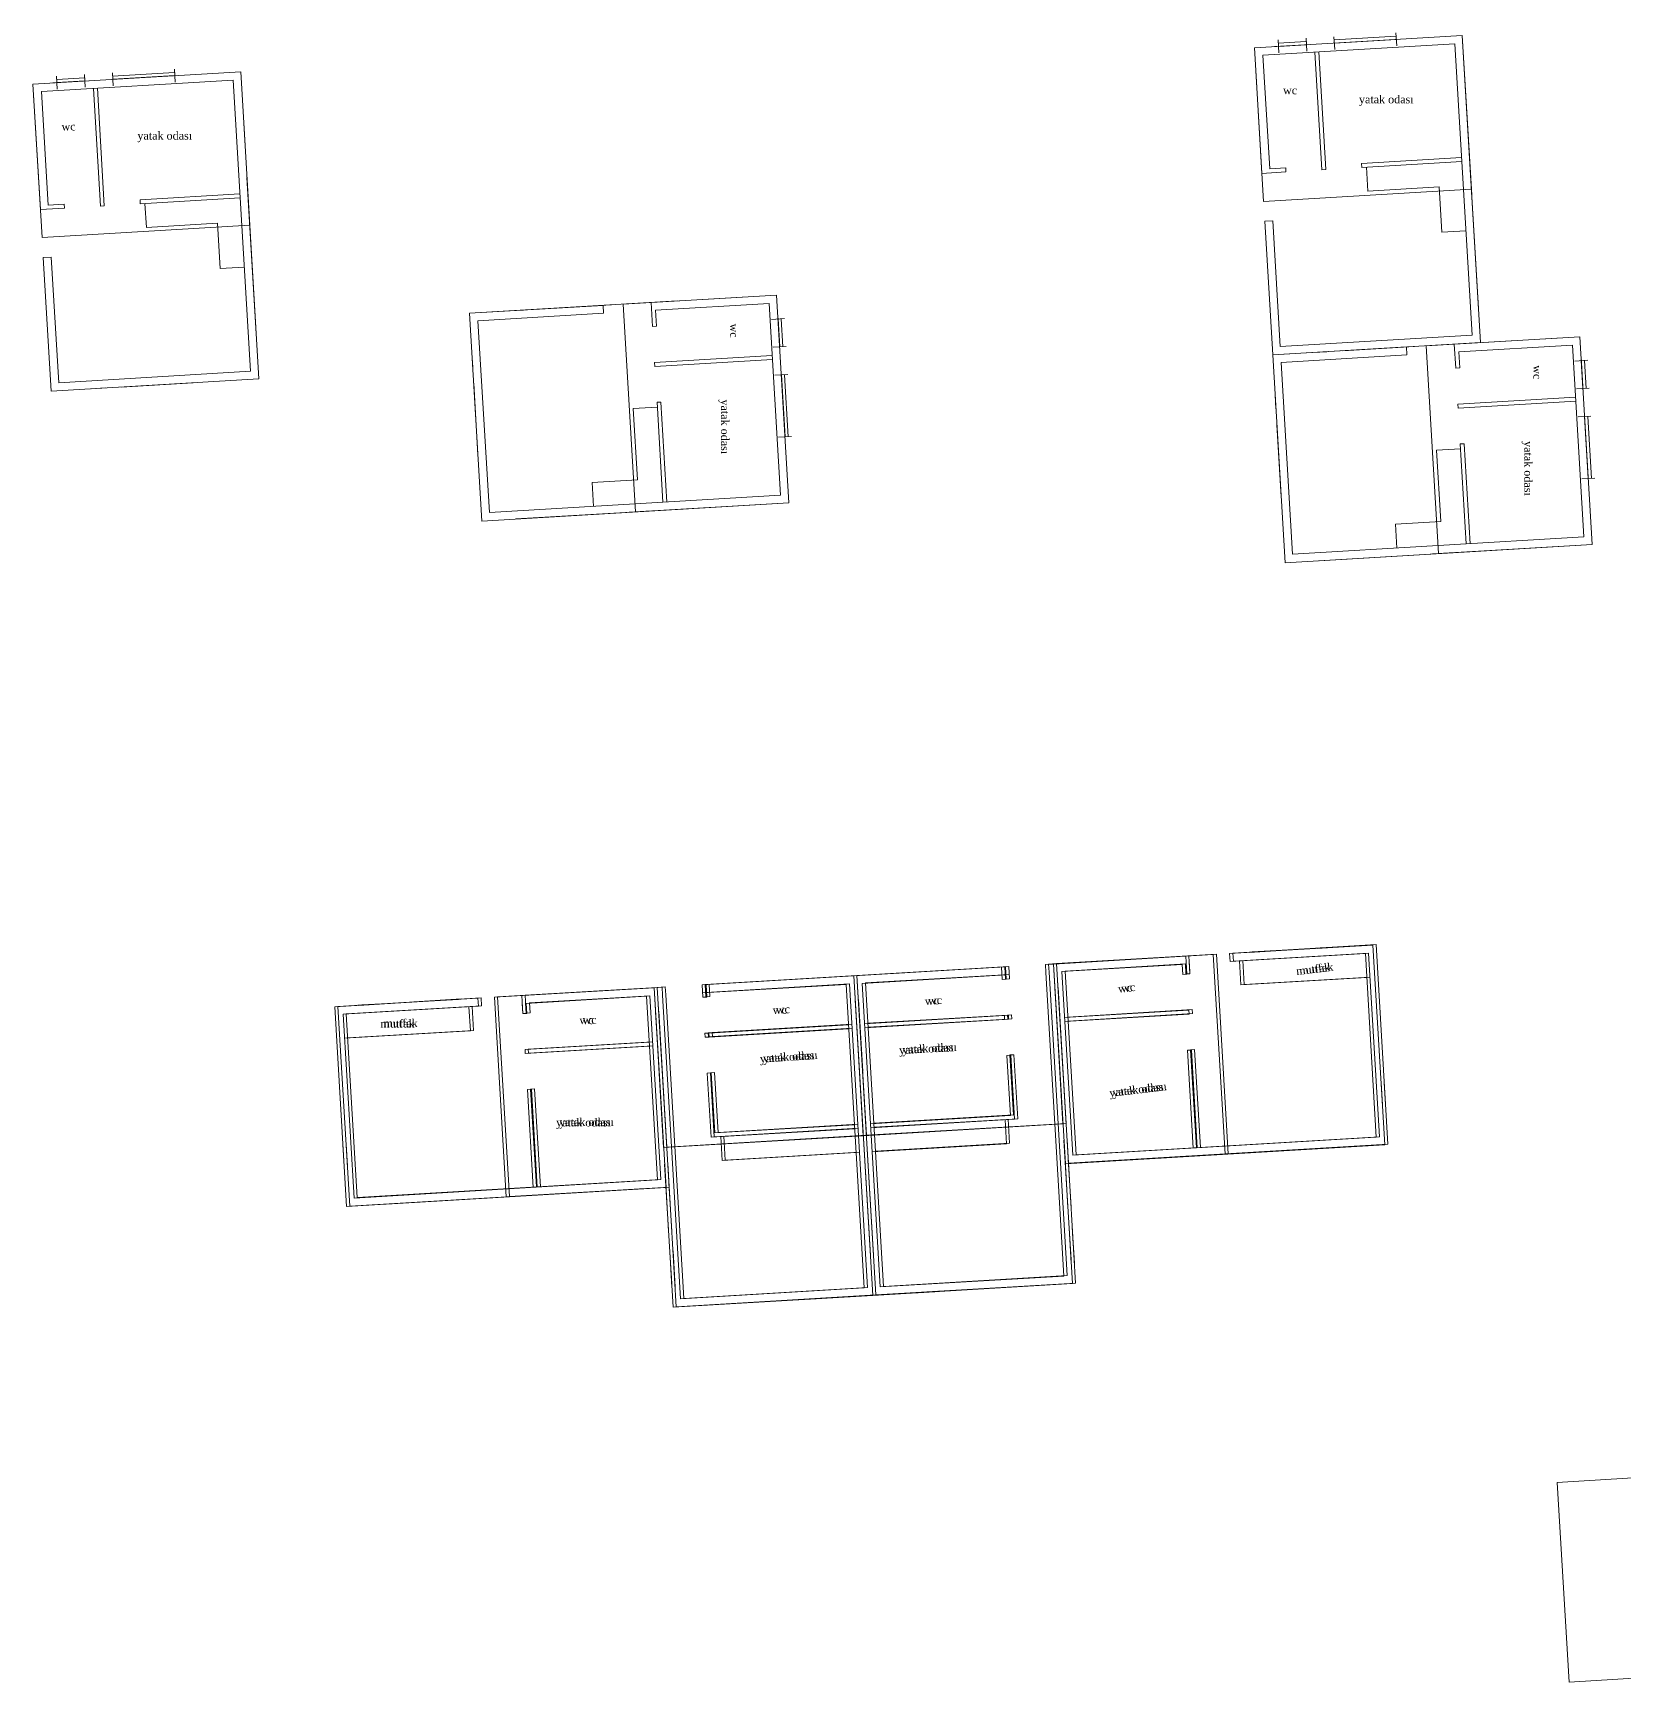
# Model space of a CAD drawing. Header units: metres. Extents: x 566281 to 566551, y 4178515 to 4178592.
# Drawn here: x 566281.21 to 566320.98, y 4178536.36 to 4178577.57 of the extents above; entities that cross this region are included whole.
import ezdxf

# ---------------------------------------------------------------- set-up
doc = ezdxf.new("R2010")
doc.units = ezdxf.units.M
doc.layers.get('0').update_dxf_attribs({"color": 5, "lineweight": 0})
for name, color, linetype, lineweight in [('ASMAKAT', 30, 'Continuous', 0), ('BINA_115', 1, 'Continuous', 0), ('DUVAR', 18, 'Continuous', 0), ('TASLAK_DUVAR', 7, 'Continuous', 0), ('TASLAK_KAPI', 1, 'Continuous', 0), ('TASLAK_PENCERE', 3, 'Continuous', 0), ('TEZGAH', 157, 'Continuous', 0), ('YAZI', 132, 'Continuous', 0)]:
    doc.layers.add(name, color=color, linetype=linetype, lineweight=lineweight)
doc.styles.get("Standard").update_dxf_attribs({"font": 'times.ttf'})

msp = doc.modelspace()

# ---------------------------------------------------------------- linework, layer by layer
for p, q in [((566313.257, 4178577.091), (566313.431, 4178574.152)), ((566313.356, 4178577.097), (566313.531, 4178574.158)), ((566282.719, 4178576.186), (566282.894, 4178573.247)), ((566282.819, 4178576.192), (566282.993, 4178573.253)), ((566312.527, 4178574.199), (566312.533, 4178574.099)), ((566314.424, 4178574.311), (566314.43, 4178574.211)), ((566283.886, 4178573.406), (566283.892, 4178573.306)), ((566281.989, 4178573.293), (566281.995, 4178573.193)), ((566296.797, 4178570.243), (566296.697, 4178570.238)), ((566299.689, 4178569.514), (566296.75, 4178569.339)), ((566299.695, 4178569.414), (566296.756, 4178569.239)), ((566316.877, 4178569.202), (566316.777, 4178569.196)), ((566319.77, 4178568.473), (566316.831, 4178568.298)), ((566296.909, 4178568.347), (566296.81, 4178568.341)), ((566319.776, 4178568.373), (566316.837, 4178568.198)), ((566316.99, 4178567.306), (566316.89, 4178567.3))]:
    msp.add_line(p, q)
for points in [[(566312.527, 4178574.199, 0), (566312.128, 4178574.175, 0)], [(566316.921, 4178574.46, 0), (566314.424, 4178574.311, 0)], [(566316.927, 4178574.36, 0), (566314.43, 4178574.211, 0)], [(566286.383, 4178573.554, 0), (566283.886, 4178573.406, 0)], [(566286.389, 4178573.454, 0), (566283.892, 4178573.306, 0)], [(566281.989, 4178573.293, 0), (566281.59, 4178573.269, 0)], [(566312.205, 4178572.877, 0), (566312.005, 4178572.865, 0)], [(566281.667, 4178571.972, 0), (566281.467, 4178571.96, 0)], [(566295.475, 4178570.566, 0), (566295.463, 4178570.765, 0)], [(566296.797, 4178570.243, 0), (566296.773, 4178570.643, 0)], [(566315.556, 4178569.524, 0), (566315.544, 4178569.724, 0)], [(566316.877, 4178569.202, 0), (566316.853, 4178569.602, 0)], [(566296.958, 4178565.844, 0), (566296.81, 4178568.341, 0)], [(566297.058, 4178565.849, 0), (566296.909, 4178568.347, 0)], [(566317.038, 4178564.802, 0), (566316.89, 4178567.3, 0)], [(566317.138, 4178564.808, 0), (566316.99, 4178567.306, 0)], [(566319.311, 4178541.347, 0), (566319.615, 4178536.357, 0), (566327.6, 4178536.844, 0), (566327.296, 4178541.835, 0), (566319.311, 4178541.347, 0)]]:
    msp.add_polyline3d(points)
at = {"layer": 'ASMAKAT'}
for points in [[(566311.976, 4178573.364, 0), (566317.168, 4178573.672, 0), (566316.94, 4178577.511, 0), (566311.747, 4178577.202, 0), (566311.976, 4178573.364, 0)], [(566311.976, 4178573.364, 0), (566317.168, 4178573.672, 0), (566316.94, 4178577.511, 0), (566311.747, 4178577.202, 0), (566311.976, 4178573.364, 0)], [(566281.438, 4178572.458, 0), (566286.63, 4178572.767, 0), (566286.402, 4178576.605, 0), (566281.21, 4178576.296, 0), (566281.438, 4178572.458, 0)], [(566281.438, 4178572.458, 0), (566286.63, 4178572.767, 0), (566286.402, 4178576.605, 0), (566281.21, 4178576.296, 0), (566281.438, 4178572.458, 0)], [(566295.962, 4178570.795, 0), (566296.271, 4178565.602, 0), (566300.109, 4178565.831, 0), (566299.8, 4178571.023, 0), (566295.962, 4178570.795, 0)], [(566295.962, 4178570.795, 0), (566296.271, 4178565.602, 0), (566300.109, 4178565.831, 0), (566299.8, 4178571.023, 0), (566295.962, 4178570.795, 0)], [(566316.042, 4178569.754, 0), (566316.351, 4178564.561, 0), (566320.189, 4178564.79, 0), (566319.88, 4178569.982, 0), (566316.042, 4178569.754, 0)], [(566316.042, 4178569.754, 0), (566316.351, 4178564.561, 0), (566320.189, 4178564.79, 0), (566319.88, 4178569.982, 0), (566316.042, 4178569.754, 0)], [(566311.011, 4178549.548, 0), (566307.018, 4178549.311, 0), (566306.721, 4178554.302, 0), (566310.714, 4178554.539, 0), (566311.011, 4178549.548, 0)], [(566311.09, 4178549.559, 0), (566307.097, 4178549.321, 0), (566306.8, 4178554.313, 0), (566310.793, 4178554.55, 0), (566311.09, 4178549.559, 0)], [(566293.043, 4178548.48, 0), (566297.036, 4178548.717, 0), (566296.739, 4178553.708, 0), (566292.746, 4178553.471, 0), (566293.043, 4178548.48, 0)], [(566293.122, 4178548.49, 0), (566297.115, 4178548.728, 0), (566296.818, 4178553.719, 0), (566292.825, 4178553.481, 0), (566293.122, 4178548.49, 0)]]:
    msp.add_polyline3d(points, close=True, dxfattribs=at)
for points in [[(566297.937, 4178553.78, 0), (566301.73, 4178554.005, 0), (566301.967, 4178550.012, 0), (566301.967, 4178550.012, 0), (566296.976, 4178549.715, 0), (566296.739, 4178553.708, 0), (566296.938, 4178553.72, 0)], [(566298.016, 4178553.79, 0), (566301.809, 4178554.016, 0), (566302.047, 4178550.023, 0), (566302.047, 4178550.023, 0), (566297.055, 4178549.726, 0), (566296.818, 4178553.719, 0), (566297.018, 4178553.731, 0)], [(566305.523, 4178554.231, 0), (566301.73, 4178554.005, 0), (566301.967, 4178550.012, 0), (566301.967, 4178550.012, 0), (566306.959, 4178550.309, 0), (566306.721, 4178554.302, 0), (566306.521, 4178554.29, 0)], [(566305.602, 4178554.241, 0), (566301.809, 4178554.016, 0), (566302.047, 4178550.023, 0), (566302.047, 4178550.023, 0), (566307.038, 4178550.32, 0), (566306.8, 4178554.313, 0), (566306.601, 4178554.301, 0)]]:
    msp.add_polyline3d(points, dxfattribs=at)
at = {"layer": 'BINA_115'}
for p, q in [((566316.94, 4178577.511), (566311.747, 4178577.202)), ((566317.396, 4178569.834), (566316.94, 4178577.511)), ((566286.402, 4178576.605), (566281.21, 4178576.296)), ((566286.859, 4178568.929), (566286.402, 4178576.605)), ((566300.109, 4178565.831), (566299.8, 4178571.023)), ((566292.124, 4178570.567), (566297.316, 4178570.875)), ((566292.124, 4178570.567), (566292.432, 4178565.374)), ((566312.204, 4178569.525), (566317.396, 4178569.834)), ((566320.189, 4178564.79), (566319.88, 4178569.982)), ((566312.204, 4178569.525), (566312.513, 4178564.333)), ((566281.666, 4178568.62), (566286.859, 4178568.929)), ((566292.432, 4178565.374), (566300.109, 4178565.831)), ((566312.513, 4178564.333), (566320.189, 4178564.79))]:
    msp.add_line(p, q, dxfattribs=at)
for points in [[(566310.028, 4178554.499, 0), (566306.721, 4178554.302, 0), (566307.018, 4178549.311, 0), (566315.004, 4178549.786, 0), (566315.004, 4178549.786, 0), (566314.707, 4178554.777, 0), (566311.126, 4178554.564, 0)], [(566310.108, 4178554.509, 0), (566306.8, 4178554.313, 0), (566307.097, 4178549.321, 0), (566315.083, 4178549.796, 0), (566315.083, 4178549.796, 0), (566314.786, 4178554.787, 0), (566311.206, 4178554.575, 0)], [(566297.001, 4178549.303, 0), (566297.214, 4178545.722, 0), (566302.205, 4178546.019, 0), (566302.205, 4178546.019, 0), (566301.73, 4178554.005, 0), (566297.937, 4178553.78, 0)], [(566297.08, 4178549.314, 0), (566297.293, 4178545.733, 0), (566302.284, 4178546.03, 0), (566302.284, 4178546.03, 0), (566301.809, 4178554.016, 0), (566298.016, 4178553.79, 0)], [(566306.983, 4178549.897, 0), (566307.196, 4178546.316, 0), (566302.205, 4178546.019, 0), (566302.205, 4178546.019, 0), (566301.73, 4178554.005, 0), (566305.523, 4178554.231, 0)], [(566307.062, 4178549.907, 0), (566307.275, 4178546.327, 0), (566302.284, 4178546.03, 0), (566302.284, 4178546.03, 0), (566301.809, 4178554.016, 0), (566305.602, 4178554.241, 0)], [(566306.521, 4178554.29, 0), (566306.721, 4178554.302, 0), (566306.918, 4178550.995, 0)], [(566306.601, 4178554.301, 0), (566306.8, 4178554.313, 0), (566306.997, 4178551.005, 0)], [(566293.431, 4178553.512, 0), (566296.739, 4178553.708, 0), (566297.036, 4178548.717, 0), (566289.05, 4178548.242, 0), (566289.05, 4178548.242, 0), (566288.753, 4178553.233, 0), (566292.333, 4178553.446, 0)], [(566293.511, 4178553.522, 0), (566296.818, 4178553.719, 0), (566297.115, 4178548.728, 0), (566289.129, 4178548.253, 0), (566289.129, 4178548.253, 0), (566288.832, 4178553.244, 0), (566292.413, 4178553.457, 0)], [(566296.938, 4178553.72, 0), (566296.739, 4178553.708, 0), (566296.935, 4178550.401, 0)], [(566297.018, 4178553.731, 0), (566296.818, 4178553.719, 0), (566297.015, 4178550.412, 0)]]:
    msp.add_polyline3d(points, dxfattribs=at)
at = {"layer": 'DUVAR'}
for p, q in [((566311.934, 4178574.063), (566312.533, 4178574.099)), ((566313.431, 4178574.152), (566313.531, 4178574.158)), ((566313.431, 4178574.152), (566313.531, 4178574.158)), ((566281.396, 4178573.158), (566281.995, 4178573.193)), ((566282.894, 4178573.247), (566282.993, 4178573.253)), ((566282.894, 4178573.247), (566282.993, 4178573.253)), ((566296.661, 4178570.836), (566296.697, 4178570.238)), ((566316.742, 4178569.795), (566316.777, 4178569.196)), ((566296.75, 4178569.339), (566296.756, 4178569.239)), ((566296.75, 4178569.339), (566296.756, 4178569.239)), ((566316.831, 4178568.298), (566316.837, 4178568.198)), ((566316.831, 4178568.298), (566316.837, 4178568.198)), ((566310.028, 4178554.499), (566310.055, 4178554.05)), ((566310.108, 4178554.509), (566310.134, 4178554.061)), ((566311.126, 4178554.564), (566311.138, 4178554.364)), ((566311.206, 4178554.575), (566311.218, 4178554.375)), ((566305.423, 4178554.225), (566305.442, 4178553.916)), ((566305.503, 4178554.235), (566305.521, 4178553.927)), ((566305.541, 4178553.922), (566305.523, 4178554.231)), ((566305.621, 4178553.932), (566305.602, 4178554.241)), ((566306.533, 4178554.09), (566306.521, 4178554.29)), ((566306.613, 4178554.101), (566306.601, 4178554.301)), ((566309.94, 4178554.293), (566309.955, 4178554.044)), ((566310.055, 4178554.05), (566309.955, 4178554.044)), ((566310.02, 4178554.304), (566310.034, 4178554.055)), ((566310.134, 4178554.061), (566310.034, 4178554.055)), ((566310.04, 4178554.299), (566310.055, 4178554.05)), ((566310.119, 4178554.31), (566310.134, 4178554.061)), ((566311.374, 4178554.378), (566311.409, 4178553.779)), ((566311.453, 4178554.389), (566311.489, 4178553.79)), ((566296.95, 4178553.52), (566296.938, 4178553.72)), ((566297.03, 4178553.531), (566297.018, 4178553.731)), ((566297.955, 4178553.471), (566297.937, 4178553.78)), ((566298.034, 4178553.481), (566298.016, 4178553.79)), ((566298.037, 4178553.786), (566298.055, 4178553.477)), ((566298.116, 4178553.796), (566298.134, 4178553.487)), ((566305.442, 4178553.916), (566305.541, 4178553.922)), ((566305.521, 4178553.927), (566305.621, 4178553.932)), ((566314.555, 4178553.966), (566311.409, 4178553.779)), ((566314.634, 4178553.977), (566311.489, 4178553.79)), ((566292.11, 4178553.233), (566292.145, 4178552.634)), ((566292.189, 4178553.243), (566292.225, 4178552.644)), ((566292.333, 4178553.446), (566292.345, 4178553.247)), ((566292.413, 4178553.457), (566292.425, 4178553.257)), ((566293.431, 4178553.512), (566293.458, 4178553.063)), ((566293.443, 4178553.312), (566293.458, 4178553.063)), ((566293.511, 4178553.522), (566293.537, 4178553.074)), ((566293.523, 4178553.323), (566293.537, 4178553.074)), ((566293.543, 4178553.318), (566293.558, 4178553.069)), ((566293.622, 4178553.328), (566293.637, 4178553.08)), ((566298.055, 4178553.477), (566297.955, 4178553.471)), ((566298.134, 4178553.487), (566298.034, 4178553.481)), ((566293.458, 4178553.063), (566293.558, 4178553.069)), ((566293.537, 4178553.074), (566293.637, 4178553.08)), ((566298.108, 4178552.578), (566301.602, 4178552.786)), ((566298.188, 4178552.589), (566301.681, 4178552.797)), ((566305.495, 4178553.018), (566302.001, 4178552.81)), ((566305.501, 4178552.918), (566302.007, 4178552.71)), ((566305.574, 4178553.028), (566302.081, 4178552.82)), ((566305.58, 4178552.928), (566302.087, 4178552.721)), ((566305.495, 4178553.018), (566305.595, 4178553.024)), ((566305.495, 4178553.018), (566305.501, 4178552.918)), ((566305.501, 4178552.918), (566305.601, 4178552.924)), ((566305.574, 4178553.028), (566305.674, 4178553.034)), ((566305.574, 4178553.028), (566305.58, 4178552.928)), ((566305.58, 4178552.928), (566305.68, 4178552.934)), ((566305.601, 4178552.924), (566305.595, 4178553.024)), ((566305.68, 4178552.934), (566305.674, 4178553.034)), ((566310.108, 4178553.152), (566307.001, 4178552.967)), ((566310.114, 4178553.052), (566307.007, 4178552.867)), ((566310.188, 4178553.162), (566307.08, 4178552.978)), ((566310.194, 4178553.062), (566307.086, 4178552.878)), ((566310.108, 4178553.152), (566310.114, 4178553.052)), ((566310.188, 4178553.162), (566310.194, 4178553.062)), ((566289, 4178552.447), (566292.145, 4178552.634)), ((566289.079, 4178552.457), (566292.225, 4178552.644)), ((566293.512, 4178552.165), (566296.619, 4178552.35)), ((566293.591, 4178552.175), (566296.698, 4178552.36)), ((566298.108, 4178552.578), (566298.008, 4178552.572)), ((566298.014, 4178552.473), (566298.008, 4178552.572)), ((566298.114, 4178552.478), (566298.014, 4178552.473)), ((566298.188, 4178552.589), (566298.088, 4178552.583)), ((566298.094, 4178552.483), (566298.088, 4178552.583)), ((566298.194, 4178552.489), (566298.094, 4178552.483)), ((566298.108, 4178552.578), (566298.114, 4178552.478)), ((566298.114, 4178552.478), (566301.608, 4178552.686)), ((566298.188, 4178552.589), (566298.194, 4178552.489)), ((566298.194, 4178552.489), (566301.687, 4178552.697)), ((566293.512, 4178552.165), (566293.518, 4178552.065)), ((566293.518, 4178552.065), (566296.625, 4178552.25)), ((566293.591, 4178552.175), (566293.597, 4178552.075)), ((566293.597, 4178552.075), (566296.704, 4178552.26)), ((566305.654, 4178552.025), (566305.554, 4178552.019)), ((566305.554, 4178552.019), (566305.644, 4178550.518)), ((566305.734, 4178552.036), (566305.634, 4178552.03)), ((566305.634, 4178552.03), (566305.723, 4178550.529)), ((566305.75, 4178550.424), (566305.654, 4178552.025)), ((566305.829, 4178550.435), (566305.734, 4178552.036)), ((566310.168, 4178552.153), (566310.068, 4178552.147)), ((566310.068, 4178552.147), (566310.213, 4178549.701)), ((566310.247, 4178552.164), (566310.147, 4178552.158)), ((566310.147, 4178552.158), (566310.293, 4178549.712)), ((566310.168, 4178552.153), (566310.313, 4178549.707)), ((566310.247, 4178552.164), (566310.393, 4178549.718)), ((566298.068, 4178551.574), (566298.168, 4178551.58)), ((566298.163, 4178549.973), (566298.068, 4178551.574)), ((566298.147, 4178551.585), (566298.247, 4178551.591)), ((566298.242, 4178549.984), (566298.147, 4178551.585)), ((566298.168, 4178551.58), (566298.257, 4178550.079)), ((566298.247, 4178551.591), (566298.336, 4178550.09)), ((566293.571, 4178551.166), (566293.671, 4178551.172)), ((566293.571, 4178551.166), (566293.716, 4178548.72)), ((566293.65, 4178551.177), (566293.75, 4178551.183)), ((566293.65, 4178551.177), (566293.796, 4178548.731)), ((566293.671, 4178551.172), (566293.816, 4178548.726)), ((566293.75, 4178551.183), (566293.896, 4178548.737)), ((566298.257, 4178550.079), (566301.751, 4178550.287)), ((566298.336, 4178550.09), (566301.83, 4178550.297)), ((566305.644, 4178550.518), (566302.15, 4178550.311)), ((566305.75, 4178550.424), (566302.156, 4178550.211)), ((566305.723, 4178550.529), (566302.229, 4178550.321)), ((566305.829, 4178550.435), (566302.235, 4178550.221)), ((566305.51, 4178550.41), (566305.545, 4178549.811)), ((566305.589, 4178550.421), (566305.625, 4178549.822)), ((566298.163, 4178549.973), (566301.757, 4178550.187)), ((566298.242, 4178549.984), (566301.836, 4178550.198)), ((566298.403, 4178549.988), (566298.438, 4178549.389)), ((566298.482, 4178549.998), (566298.518, 4178549.399)), ((566298.438, 4178549.389), (566301.792, 4178549.588)), ((566298.518, 4178549.399), (566301.872, 4178549.599)), ((566305.545, 4178549.811), (566302.192, 4178549.612)), ((566305.625, 4178549.822), (566302.271, 4178549.622))]:
    msp.add_line(p, q, dxfattribs=at)
at = {"layer": 'TASLAK_DUVAR'}
for points in [[(566312.005, 4178572.865, 0), (566312.204, 4178569.525, 0), (566312.204, 4178569.525, 0), (566317.396, 4178569.834, 0), (566316.94, 4178577.511, 0), (566311.747, 4178577.202, 0), (566311.934, 4178574.063, 0)], [(566312.205, 4178572.877, 0), (566312.391, 4178569.737, 0), (566312.391, 4178569.737, 0), (566317.185, 4178570.022, 0), (566316.752, 4178577.299, 0), (566311.959, 4178577.014, 0), (566312.128, 4178574.175, 0)], [(566281.467, 4178571.96, 0), (566281.666, 4178568.62, 0), (566281.666, 4178568.62, 0), (566286.859, 4178568.929, 0), (566286.402, 4178576.605, 0), (566281.21, 4178576.296, 0), (566281.396, 4178573.158, 0)], [(566281.667, 4178571.972, 0), (566281.854, 4178568.831, 0), (566281.854, 4178568.831, 0), (566286.647, 4178569.116, 0), (566286.215, 4178576.394, 0), (566281.421, 4178576.109, 0), (566281.59, 4178573.269, 0)], [(566295.463, 4178570.765, 0), (566292.124, 4178570.567, 0), (566292.124, 4178570.567, 0), (566292.432, 4178565.374, 0), (566300.109, 4178565.83, 0), (566299.8, 4178571.023, 0), (566296.661, 4178570.836, 0)], [(566295.475, 4178570.566, 0), (566292.335, 4178570.379, 0), (566292.335, 4178570.379, 0), (566292.62, 4178565.586, 0), (566299.897, 4178566.018, 0), (566299.612, 4178570.812, 0), (566296.773, 4178570.643, 0)], [(566315.544, 4178569.724, 0), (566312.204, 4178569.526, 0), (566312.204, 4178569.526, 0), (566312.513, 4178564.333, 0), (566320.189, 4178564.789, 0), (566319.88, 4178569.982, 0), (566316.742, 4178569.795, 0)], [(566315.556, 4178569.524, 0), (566312.415, 4178569.338, 0), (566312.415, 4178569.338, 0), (566312.7, 4178564.544, 0), (566319.978, 4178564.977, 0), (566319.693, 4178569.77, 0), (566316.853, 4178569.602, 0)], [(566310.028, 4178554.499, 0), (566306.721, 4178554.302, 0), (566307.018, 4178549.311, 0), (566315.004, 4178549.786, 0), (566315.004, 4178549.786, 0), (566314.707, 4178554.777, 0), (566311.126, 4178554.564, 0)], [(566310.108, 4178554.509, 0), (566306.801, 4178554.313, 0), (566307.097, 4178549.321, 0), (566315.083, 4178549.796, 0), (566315.083, 4178549.796, 0), (566314.786, 4178554.787, 0), (566311.206, 4178554.574, 0)], [(566309.94, 4178554.293, 0), (566306.933, 4178554.114, 0), (566307.206, 4178549.522, 0), (566314.792, 4178549.974, 0), (566314.792, 4178549.974, 0), (566314.519, 4178554.565, 0), (566311.138, 4178554.364, 0)], [(566310.02, 4178554.304, 0), (566307.012, 4178554.125, 0), (566307.285, 4178549.533, 0), (566314.872, 4178549.984, 0), (566314.872, 4178549.984, 0), (566314.599, 4178554.576, 0), (566311.218, 4178554.375, 0)], [(566297.001, 4178549.303, 0), (566297.214, 4178545.722, 0), (566302.205, 4178546.019, 0), (566302.205, 4178546.019, 0), (566301.73, 4178554.005, 0), (566297.937, 4178553.779, 0)], [(566297.08, 4178549.314, 0), (566297.293, 4178545.733, 0), (566302.284, 4178546.03, 0), (566302.284, 4178546.03, 0), (566301.809, 4178554.016, 0), (566298.016, 4178553.79, 0)], [(566306.983, 4178549.897, 0), (566307.196, 4178546.316, 0), (566302.205, 4178546.019, 0), (566302.205, 4178546.019, 0), (566301.73, 4178554.005, 0), (566305.523, 4178554.23, 0)], [(566307.062, 4178549.907, 0), (566307.275, 4178546.326, 0), (566302.284, 4178546.03, 0), (566302.284, 4178546.03, 0), (566301.809, 4178554.016, 0), (566305.602, 4178554.241, 0)], [(566306.533, 4178554.09, 0), (566306.783, 4178549.885, 0), (566306.783, 4178549.885, 0), (566306.984, 4178546.504, 0), (566302.393, 4178546.231, 0), (566302.393, 4178546.231, 0), (566301.941, 4178553.817, 0), (566305.535, 4178554.031, 0)], [(566306.613, 4178554.101, 0), (566306.863, 4178549.895, 0), (566306.863, 4178549.895, 0), (566307.064, 4178546.514, 0), (566302.472, 4178546.241, 0), (566302.472, 4178546.241, 0), (566302.021, 4178553.828, 0), (566305.614, 4178554.041, 0)], [(566306.521, 4178554.29, 0), (566306.721, 4178554.302, 0), (566306.918, 4178550.995, 0)], [(566306.601, 4178554.3, 0), (566306.8, 4178554.312, 0), (566306.997, 4178551.005, 0)], [(566293.431, 4178553.512, 0), (566296.738, 4178553.708, 0), (566297.035, 4178548.717, 0), (566289.05, 4178548.242, 0), (566289.05, 4178548.242, 0), (566288.753, 4178553.233, 0), (566292.333, 4178553.446, 0)], [(566293.511, 4178553.522, 0), (566296.818, 4178553.719, 0), (566297.115, 4178548.728, 0), (566289.129, 4178548.253, 0), (566289.129, 4178548.253, 0), (566288.832, 4178553.244, 0), (566292.413, 4178553.457, 0)], [(566296.938, 4178553.72, 0), (566296.739, 4178553.708, 0), (566296.935, 4178550.401, 0)], [(566297.018, 4178553.73, 0), (566296.818, 4178553.719, 0), (566297.015, 4178550.412, 0)], [(566296.95, 4178553.52, 0), (566297.2, 4178549.315, 0), (566297.2, 4178549.315, 0), (566297.401, 4178545.934, 0), (566301.993, 4178546.207, 0), (566301.993, 4178546.207, 0), (566301.542, 4178553.793, 0), (566297.949, 4178553.58, 0)], [(566297.03, 4178553.531, 0), (566297.28, 4178549.326, 0), (566297.28, 4178549.326, 0), (566297.481, 4178545.944, 0), (566302.073, 4178546.218, 0), (566302.073, 4178546.218, 0), (566301.621, 4178553.804, 0), (566298.028, 4178553.59, 0)], [(566293.543, 4178553.318, 0), (566296.551, 4178553.497, 0), (566296.824, 4178548.905, 0), (566289.237, 4178548.454, 0), (566289.237, 4178548.454, 0), (566288.964, 4178553.046, 0), (566292.345, 4178553.247, 0)], [(566293.622, 4178553.328, 0), (566296.63, 4178553.507, 0), (566296.903, 4178548.915, 0), (566289.317, 4178548.464, 0), (566289.317, 4178548.464, 0), (566289.043, 4178553.056, 0), (566292.425, 4178553.257, 0)]]:
    msp.add_polyline3d(points, dxfattribs=at)
msp.add_polyline3d([(566319.615, 4178536.357, 0), (566327.6, 4178536.844, 0), (566327.296, 4178541.835, 0), (566319.311, 4178541.347, 0), (566319.615, 4178536.357, 0)], close=True, dxfattribs=at)
at = {"layer": 'TASLAK_KAPI'}
for p, q in [((566312.247, 4178577.231), (566313.145, 4178577.285)), ((566281.709, 4178576.326), (566282.607, 4178576.379)), ((566299.83, 4178570.524), (566299.883, 4178569.626)), ((566319.91, 4178569.483), (566319.963, 4178568.584)), ((566314.208, 4178554.747), (566313.31, 4178554.694)), ((566314.287, 4178554.758), (566313.389, 4178554.704)), ((566289.252, 4178553.263), (566290.15, 4178553.317)), ((566289.331, 4178553.274), (566290.229, 4178553.327)), ((566307.166, 4178546.815), (566307.113, 4178547.713)), ((566307.246, 4178546.826), (566307.192, 4178547.724)), ((566297.184, 4178546.221), (566297.131, 4178547.12)), ((566297.263, 4178546.232), (566297.21, 4178547.13))]:
    msp.add_line(p, q, dxfattribs=at)
at = {"layer": 'TASLAK_PENCERE'}
for p, q in [((566313.739, 4178577.4), (566315.288, 4178577.492)), ((566315.302, 4178577.253), (566315.283, 4178577.572)), ((566312.356, 4178577.078), (566312.337, 4178577.397)), ((566312.342, 4178577.317), (566313.04, 4178577.359)), ((566312.346, 4178577.237), (566313.045, 4178577.279)), ((566313.055, 4178577.119), (566313.036, 4178577.439)), ((566313.753, 4178577.161), (566313.734, 4178577.48)), ((566313.744, 4178577.321), (566315.293, 4178577.413)), ((566284.765, 4178576.347), (566284.746, 4178576.667)), ((566281.818, 4178576.172), (566281.799, 4178576.492)), ((566281.804, 4178576.412), (566282.503, 4178576.453)), ((566281.809, 4178576.332), (566282.507, 4178576.374)), ((566282.517, 4178576.214), (566282.498, 4178576.533)), ((566283.216, 4178576.255), (566283.197, 4178576.575)), ((566283.201, 4178576.495), (566284.75, 4178576.587)), ((566283.206, 4178576.415), (566284.755, 4178576.507)), ((566317.346, 4178570.683), (566317.097, 4178574.865)), ((566286.808, 4178569.777), (566286.56, 4178573.96)), ((566317.177, 4178573.518), (566317.145, 4178574.067)), ((566286.64, 4178572.612), (566286.607, 4178573.161)), ((566293.122, 4178570.626), (566293.473, 4178570.647)), ((566293.872, 4178570.671), (566295.669, 4178570.777)), ((566299.676, 4178570.415), (566299.995, 4178570.434)), ((566299.836, 4178570.424), (566299.877, 4178569.725)), ((566299.915, 4178570.429), (566299.957, 4178569.73)), ((566299.717, 4178569.716), (566300.037, 4178569.735)), ((566313.952, 4178569.629), (566315.749, 4178569.736)), ((566292.183, 4178569.569), (566292.204, 4178569.217)), ((566313.202, 4178569.585), (566313.553, 4178569.606)), ((566319.756, 4178569.373), (566320.076, 4178569.392)), ((566319.916, 4178569.383), (566319.958, 4178568.684)), ((566319.996, 4178569.388), (566320.037, 4178568.689)), ((566299.759, 4178569.017), (566300.078, 4178569.036)), ((566299.919, 4178569.027), (566300.011, 4178567.478)), ((566299.999, 4178569.031), (566300.091, 4178567.482)), ((566282.664, 4178568.679), (566283.015, 4178568.7)), ((566283.415, 4178568.724), (566285.212, 4178568.831)), ((566292.228, 4178568.818), (566292.334, 4178567.021)), ((566312.263, 4178568.527), (566312.284, 4178568.176)), ((566319.798, 4178568.675), (566320.117, 4178568.694)), ((566312.308, 4178567.777), (566312.415, 4178565.98)), ((566319.839, 4178567.976), (566320.159, 4178567.995)), ((566319.999, 4178567.985), (566320.091, 4178566.436)), ((566320.079, 4178567.99), (566320.171, 4178566.441)), ((566299.851, 4178567.468), (566300.171, 4178567.487)), ((566319.931, 4178566.427), (566320.251, 4178566.446)), ((566293.281, 4178565.425), (566297.463, 4178565.673)), ((566296.116, 4178565.593), (566296.665, 4178565.626)), ((566313.361, 4178564.383), (566317.544, 4178564.632)), ((566316.196, 4178564.552), (566316.745, 4178564.585)), ((566310.028, 4178554.499), (566307.32, 4178554.338)), ((566310.108, 4178554.509), (566307.4, 4178554.348)), ((566312.811, 4178554.664), (566311.613, 4178554.593)), ((566312.89, 4178554.675), (566311.692, 4178554.603)), ((566314.108, 4178554.741), (566313.459, 4178554.703)), ((566314.188, 4178554.752), (566313.539, 4178554.713)), ((566302.728, 4178554.065), (566303.277, 4178554.097)), ((566302.807, 4178554.075), (566303.356, 4178554.108)), ((566293.431, 4178553.512), (566296.139, 4178553.673)), ((566293.511, 4178553.522), (566296.219, 4178553.683)), ((566300.732, 4178553.946), (566300.183, 4178553.913)), ((566300.811, 4178553.956), (566300.262, 4178553.924)), ((566306.918, 4178550.995), (566306.757, 4178553.703)), ((566306.997, 4178551.005), (566306.836, 4178553.713)), ((566289.352, 4178553.269), (566290, 4178553.308)), ((566289.431, 4178553.28), (566290.08, 4178553.318)), ((566290.649, 4178553.346), (566291.847, 4178553.417)), ((566290.729, 4178553.357), (566291.926, 4178553.428)), ((566301.872, 4178551.609), (566301.766, 4178553.406)), ((566301.872, 4178551.609), (566301.766, 4178553.406)), ((566301.952, 4178551.62), (566301.845, 4178553.417)), ((566301.952, 4178551.62), (566301.845, 4178553.417)), ((566296.935, 4178550.401), (566296.774, 4178553.109)), ((566297.015, 4178550.412), (566296.854, 4178553.12)), ((566302.145, 4178547.018), (566301.896, 4178551.21)), ((566302.145, 4178547.018), (566301.896, 4178551.21)), ((566302.225, 4178547.028), (566301.975, 4178551.22)), ((566302.225, 4178547.028), (566301.975, 4178551.22)), ((566314.944, 4178550.784), (566314.912, 4178551.333)), ((566315.024, 4178550.795), (566314.991, 4178551.344)), ((566306.959, 4178550.309), (566306.926, 4178550.858)), ((566307.038, 4178550.32), (566307.005, 4178550.869)), ((566296.976, 4178549.715), (566296.944, 4178550.264)), ((566297.056, 4178549.726), (566297.023, 4178550.275)), ((566288.99, 4178549.241), (566288.958, 4178549.789)), ((566289.07, 4178549.251), (566289.037, 4178549.8)), ((566309.493, 4178549.464), (566307.696, 4178549.357)), ((566314.006, 4178549.726), (566309.813, 4178549.477)), ((566314.085, 4178549.737), (566309.892, 4178549.488)), ((566307.083, 4178548.213), (566307.012, 4178549.41)), ((566307.162, 4178548.223), (566307.091, 4178549.421)), ((566309.414, 4178549.453), (566307.617, 4178549.346)), ((566294.64, 4178548.575), (566296.436, 4178548.682)), ((566294.719, 4178548.585), (566296.516, 4178548.692)), ((566297.101, 4178547.619), (566297.03, 4178548.817)), ((566297.18, 4178547.629), (566297.109, 4178548.827)), ((566290.048, 4178548.302), (566294.24, 4178548.551)), ((566290.127, 4178548.312), (566294.32, 4178548.561)), ((566307.16, 4178546.915), (566307.122, 4178547.564)), ((566307.24, 4178546.925), (566307.201, 4178547.574)), ((566297.178, 4178546.321), (566297.14, 4178546.97)), ((566297.257, 4178546.332), (566297.219, 4178546.981)), ((566301.207, 4178545.96), (566300.658, 4178545.927)), ((566301.286, 4178545.97), (566300.737, 4178545.938)), ((566303.203, 4178546.079), (566303.752, 4178546.111)), ((566303.282, 4178546.089), (566303.831, 4178546.122))]:
    msp.add_line(p, q, dxfattribs=at)
at = {"layer": 'TEZGAH'}
for p, q in [((566314.547, 4178574.218), (566314.583, 4178573.619)), ((566316.431, 4178572.592), (566316.364, 4178573.725)), ((566284.009, 4178573.313), (566284.045, 4178572.714)), ((566285.893, 4178571.686), (566285.826, 4178572.82)), ((566316.431, 4178572.592), (566317.03, 4178572.627)), ((566285.893, 4178571.686), (566286.492, 4178571.722)), ((566296.817, 4178568.223), (566296.218, 4178568.188)), ((566316.897, 4178567.182), (566316.298, 4178567.147)), ((566295.19, 4178566.339), (566296.324, 4178566.407)), ((566295.19, 4178566.339), (566295.225, 4178565.741)), ((566315.27, 4178565.298), (566316.404, 4178565.366)), ((566315.27, 4178565.298), (566315.306, 4178564.699))]:
    msp.add_line(p, q, dxfattribs=at)
for points in [[(566316.364, 4178573.725, 0), (566314.583, 4178573.619, 0)], [(566285.826, 4178572.82, 0), (566284.045, 4178572.714, 0)], [(566296.324, 4178566.407, 0), (566296.218, 4178568.188, 0)], [(566316.404, 4178565.366, 0), (566316.298, 4178567.147, 0)]]:
    msp.add_polyline3d(points, dxfattribs=at)

# ---------------------------------------------------------------- texts
for s, p in [('wc', (566312.46, 4178576.041)), ('yatak odası', (566314.358, 4178575.814)), ('wc', (566281.923, 4178575.136)), ('yatak odası', (566283.82, 4178574.908))]:
    msp.add_text(s, height=0.2).set_placement(p)
for s, p in [('wc', (566298.639, 4178570.31)), ('wc', (566318.72, 4178569.269)), ('yatak odası', (566298.412, 4178568.413)), ('yatak odası', (566318.492, 4178567.372))]:
    msp.add_text(s, height=0.2, rotation=270).set_placement(p)
at = {"layer": 'YAZI'}
for s, rotation, p in [('mutfak', 6.8068, (566312.8, 4178554.026)), ('mutfak', 6.8068, (566312.879, 4178554.036)), ('wc', 6.8068, (566308.345, 4178553.581)), ('wc', 6.8068, (566308.425, 4178553.591)), ('wc', 2.6973, (566299.706, 4178553.049)), ('wc', 2.6973, (566299.785, 4178553.06)), ('wc', 4.1095, (566303.512, 4178553.272)), ('wc', 4.1095, (566303.592, 4178553.282)), ('yatak odası', 3.7831, (566299.387, 4178551.834)), ('yatak odası', 3.7831, (566299.467, 4178551.844)), ('yatak odası', 3.0237, (566302.865, 4178552.05)), ('yatak odası', 3.0237, (566302.945, 4178552.061)), ('yatak odası', 6.8068, (566308.127, 4178550.98)), ('yatak odası', 6.8068, (566308.206, 4178550.99))]:
    msp.add_text(s, height=0.2, rotation=rotation, dxfattribs=at).set_placement(p)
for s, p in [('mutfak', (566289.894, 4178552.714)), ('mutfak', (566289.973, 4178552.724)), ('wc', (566294.87, 4178552.8)), ('wc', (566294.949, 4178552.81)), ('yatak odası', (566294.287, 4178550.243)), ('yatak odası', (566294.366, 4178550.253))]:
    msp.add_text(s, height=0.2, dxfattribs=at).set_placement(p)

doc.saveas('drawing.dxf')
